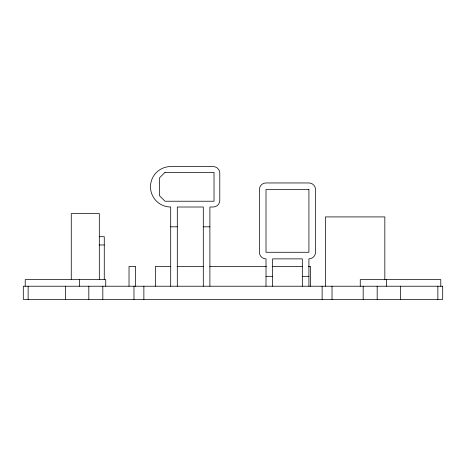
<?xml version="1.0" encoding="UTF-8"?>
<svg xmlns="http://www.w3.org/2000/svg" width="466" height="466" viewBox="0 0 466 466"><rect width="100%" height="100%" fill="white"/><g stroke="black" fill="none" stroke-linecap="round" stroke-linejoin="round"><path stroke-width="0.7" d="M170.696 226.814L177.301 226.814M203.293 226.814L209.892 226.814M99.246 236.711L104.267 236.711L104.267 279.711M99.246 244.965L104.267 244.965M170.655 266.418L155.434 266.418L155.434 286.223M177.086 266.418L203.275 266.418M209.764 266.418L266.406 266.418M272.144 266.418L302.714 266.418M308.393 266.418L310.566 266.418L310.566 286.223M266.01 276.321L272.61 276.321M302.317 276.321L308.917 276.321M440.784 286.223L440.784 279.623L360.259 279.623L360.259 286.223M437.865 286.223L437.865 299.428M400.521 286.223L400.521 299.428M386.518 279.623L386.518 286.223M384.834 279.728L384.834 216.911L325.419 216.911L325.419 286.223M377.18 286.223L377.18 299.428M363.177 286.223L363.177 299.428M332.025 286.223L332.025 299.428M322.123 286.223L322.123 299.428M308.917 286.223L308.917 258.875A6.6 6.6 0 0 0 315.517 252.275L315.505 189.149A6.6 6.6 0 0 0 308.917 182.957L266.01 182.957A6.6 6.6 0 0 0 259.405 189.563L259.405 252.275A6.6 6.6 0 0 0 266.01 258.875L266.01 286.223M302.317 286.223L302.317 258.875L272.61 258.875L272.61 286.223M209.892 286.223L209.892 207.009L213.195 207.009A6.6 6.6 0 0 0 219.795 200.403L219.795 173.171A6.6 6.6 0 0 0 213.195 166.572L170.696 166.572A20.219 20.219 0 0 0 150.483 186.79A20.219 20.219 0 0 0 170.696 207.009L170.696 286.223M203.293 286.223L203.293 207.009L177.301 207.009L177.301 286.223M143.877 286.223L143.877 299.428M135.629 286.223L135.629 266.418L129.024 266.418L129.024 286.223M133.975 286.223L133.975 299.428M105.741 286.223L105.741 279.623L25.216 279.623L25.216 286.223M102.823 286.223L102.823 299.428M99.316 279.687L99.316 213.609L71.263 213.609L71.263 279.711M88.82 286.223L88.82 299.428M79.482 279.623L79.482 286.223M65.479 286.223L65.479 299.428M28.135 286.223L28.135 299.428M164.993 172.35L159.558 177.785L159.558 195.796L164.993 201.23L214.022 201.23L214.022 172.35L164.993 172.35M308.917 189.563L266.01 189.563L266.01 252.275L308.917 252.275L308.917 189.563M442.7 286.223L23.3 286.223L23.3 299.428L442.7 299.428L442.7 286.223"/></g></svg>
